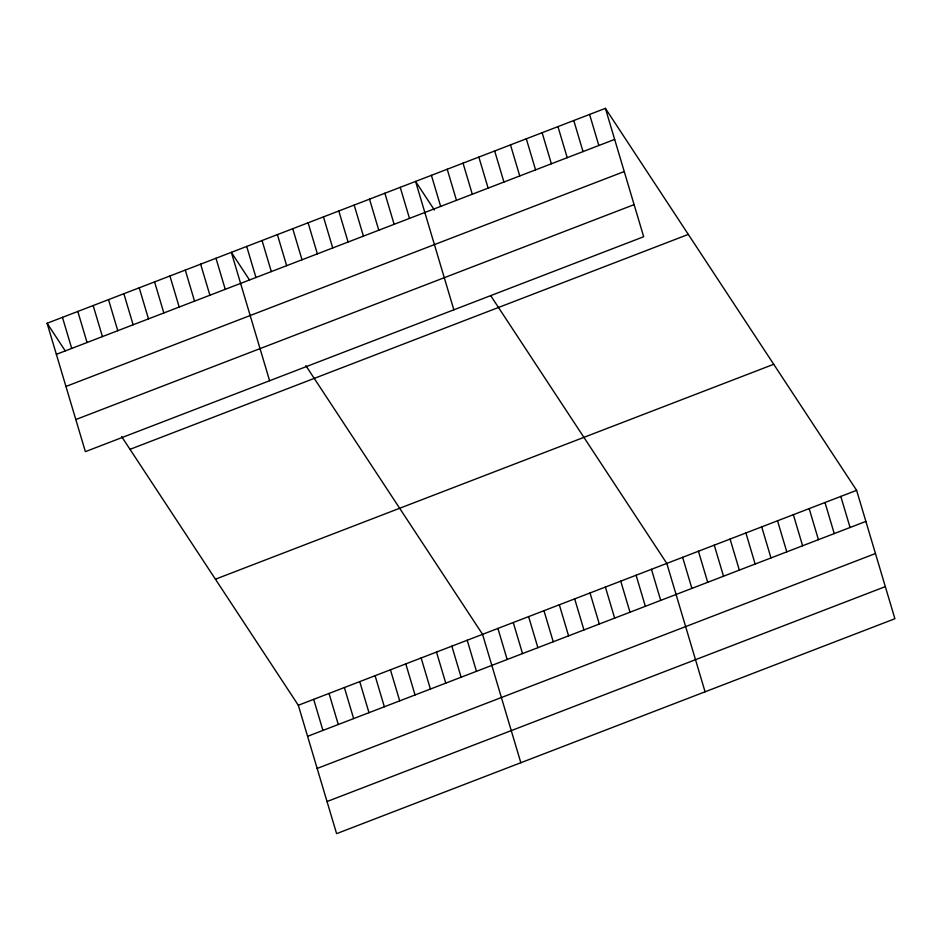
<?xml version="1.0" encoding="UTF-8"?>
<svg xmlns="http://www.w3.org/2000/svg" width="942" height="942" viewBox="0 0 942 942"><rect width="100%" height="100%" fill="white"/><g stroke="black" fill="none" stroke-linecap="round" stroke-linejoin="round"><path stroke-width="1.41" d="M605.4 108.354L643.68 236.736L85.381 451.654L47.1 323.271L605.4 108.354L856.619 490.346L894.9 618.729L336.6 833.646L298.32 705.264L121.648 436.617M56.367 354.333L614.667 139.416M65.94 386.455L624.24 171.538M75.796 419.543L634.107 204.626M130.008 449.322L688.308 234.405M215.412 579.2L773.723 364.283M298.32 705.264L856.619 490.346M307.587 736.326L865.886 521.409M317.16 768.448L875.459 553.531M327.027 801.536L885.327 586.619M434.392 210.019L415.575 181.417L453.856 309.812M490.817 295.823L666.806 563.41L705.075 691.805M249.453 279.88L231.343 252.338L269.612 380.733M305.879 365.684L482.563 634.331L520.832 762.726M47.1 323.271L65.21 350.813M840.806 496.434L850.073 527.496M824.992 502.522L834.247 533.584M809.166 508.609L818.433 539.672M793.352 514.697L802.608 545.771M777.527 520.785L786.794 551.859M761.713 526.872L770.98 557.947M745.899 532.972L755.154 564.034M730.074 539.059L739.34 570.122M589.586 114.441L598.841 145.504M714.26 545.147L723.515 576.21M573.772 120.529L583.027 151.591M698.434 551.235L707.701 582.297M557.947 126.617L567.214 157.679M682.62 557.323L691.887 588.397M542.133 132.704L551.388 163.778M526.307 138.792L535.574 169.866M651.452 569.321L660.707 600.395M510.493 144.88L519.748 175.954M636.097 575.232L645.352 606.307M494.68 150.979L503.935 182.041M620.743 581.143L629.998 612.218M478.854 157.067L488.121 188.129M605.388 587.054L614.655 618.117M463.04 163.154L472.295 194.217M590.033 592.965L599.3 624.028M447.214 169.242L456.481 200.305M574.679 598.877L583.946 629.939M431.401 175.33L440.656 206.404M559.324 604.788L568.591 635.85M543.97 610.699L553.237 641.761M528.615 616.61L537.882 647.672M400.232 187.328L409.487 218.403M513.272 622.521L522.527 653.583M384.878 193.24L394.133 224.314M497.918 628.432L507.173 659.494M369.523 199.151L378.778 230.213M354.168 205.062L363.424 236.124M467.208 640.242L476.464 671.316M338.814 210.973L348.081 242.035M451.854 646.153L461.121 677.227M323.459 216.884L332.726 247.946M436.499 652.064L445.766 683.138M308.105 222.795L317.372 253.857M421.145 657.975L430.412 689.049M292.75 228.706L302.017 259.768M405.79 663.886L415.057 694.961M277.395 234.617L286.662 265.679M390.435 669.797L399.702 700.86M262.053 240.528L271.308 271.59M375.093 675.708L384.348 706.771M246.698 246.427L255.953 277.501M359.738 681.619L368.993 712.682M344.383 687.53L353.639 718.593M215.989 258.249L225.244 289.324M329.029 693.442L338.284 724.504M200.634 264.16L209.901 295.235M313.674 699.353L322.941 730.415M185.28 270.071L194.547 301.146M169.925 275.982L179.192 307.057M154.57 281.894L163.837 312.956M139.216 287.805L148.483 318.867M123.861 293.716L133.128 324.778M108.518 299.627L117.774 330.689M93.164 305.538L102.419 336.6M77.809 311.449L87.064 342.511M62.455 317.36L71.71 348.422"/></g></svg>
